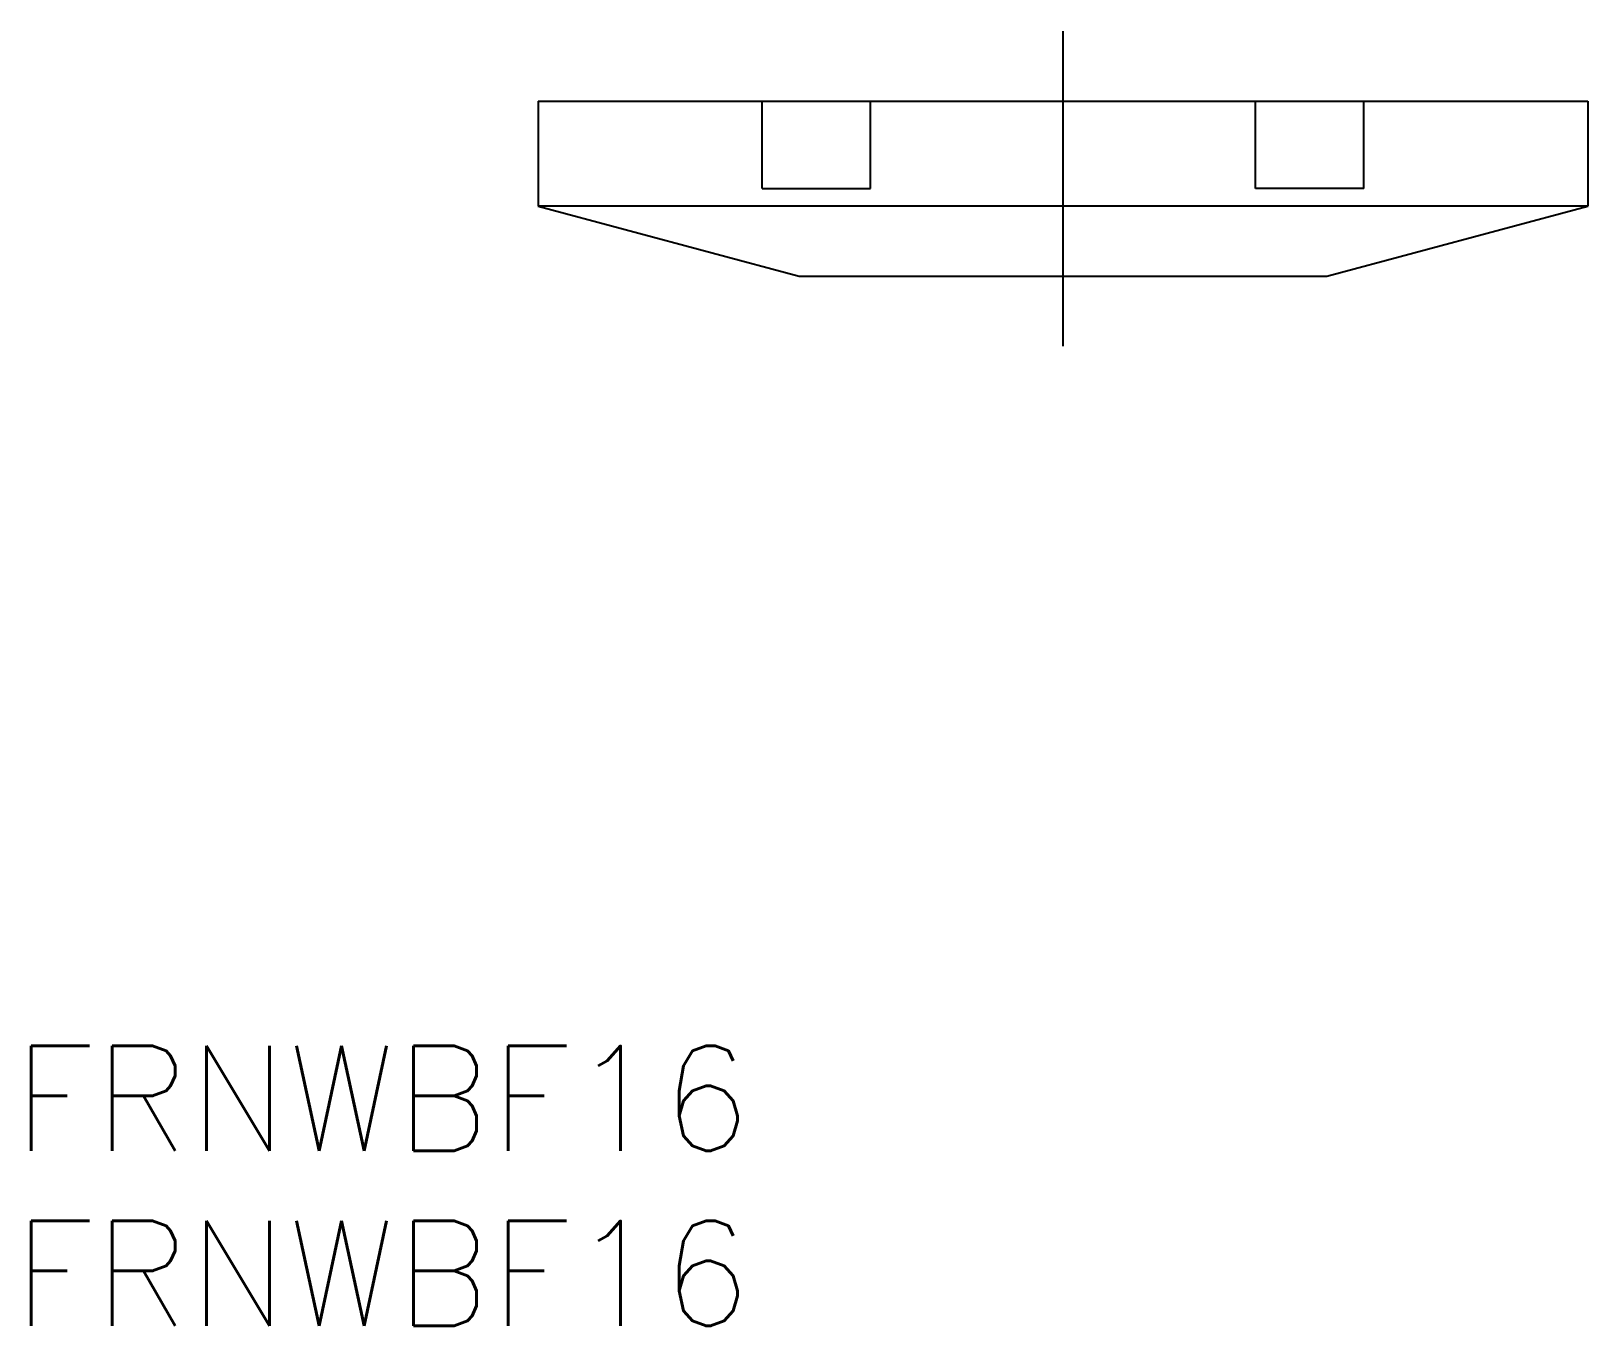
# Model space of a CAD drawing. Extents: x -29.5 to 15, y -35 to 2.
import ezdxf

# ---------------------------------------------------------------- set-up
doc = ezdxf.new("R2010")
doc.units = 0
doc.linetypes.add('CENTER', pattern=[50.8, 31.75, -6.35, 6.35, -6.35])
doc.linetypes.add('DASHED', pattern=[19.05, 12.7, -6.35])
doc.layers.get('0').update_dxf_attribs({"linetype": 'CONTINUOUS'})
doc.layers.add('CENTER', color=1, linetype='CENTER')
doc.styles.get("Standard").update_dxf_attribs({"font": 'txt.shx', "height": 3, "bigfont": 'bigfont.shx'})

msp = doc.modelspace()

# ---------------------------------------------------------------- linework, layer by layer
at = {"color": 7, "linetype": 'CONTINUOUS'}
for p, q in [((-15, 0), (15, 0)), ((-15, 0), (-15, -3)), ((15, 0), (15, -3)), ((15, -3), (-15, -3)), ((-15, -3), (-7.536, -5)), ((7.536, -5), (15, -3)), ((-7.536, -5), (7.536, -5))]:
    msp.add_line(p, q, dxfattribs=at)
at = {"color": 3, "linetype": 'DASHED'}
for p, q in [((-8.6, -2.5), (-8.6, 0)), ((-5.5, -2.5), (-5.5, 0)), ((5.5, -2.5), (5.5, 0)), ((8.6, -2.5), (8.6, 0)), ((-8.6, -2.5), (-5.5, -2.5)), ((8.6, -2.5), (5.5, -2.5))]:
    msp.add_line(p, q, dxfattribs=at)
at = {"layer": 'CENTER', "color": 1, "linetype": 'CENTER'}
msp.add_line((0, 2), (0, -7), dxfattribs=at)

# ---------------------------------------------------------------- texts
at = {"color": 7, "linetype": 'CONTINUOUS'}
for p in [(-30, -30), (-30, -35)]:
    msp.add_text('FRNWBF16', height=3, dxfattribs=at).set_placement(p)

doc.saveas('drawing.dxf')
